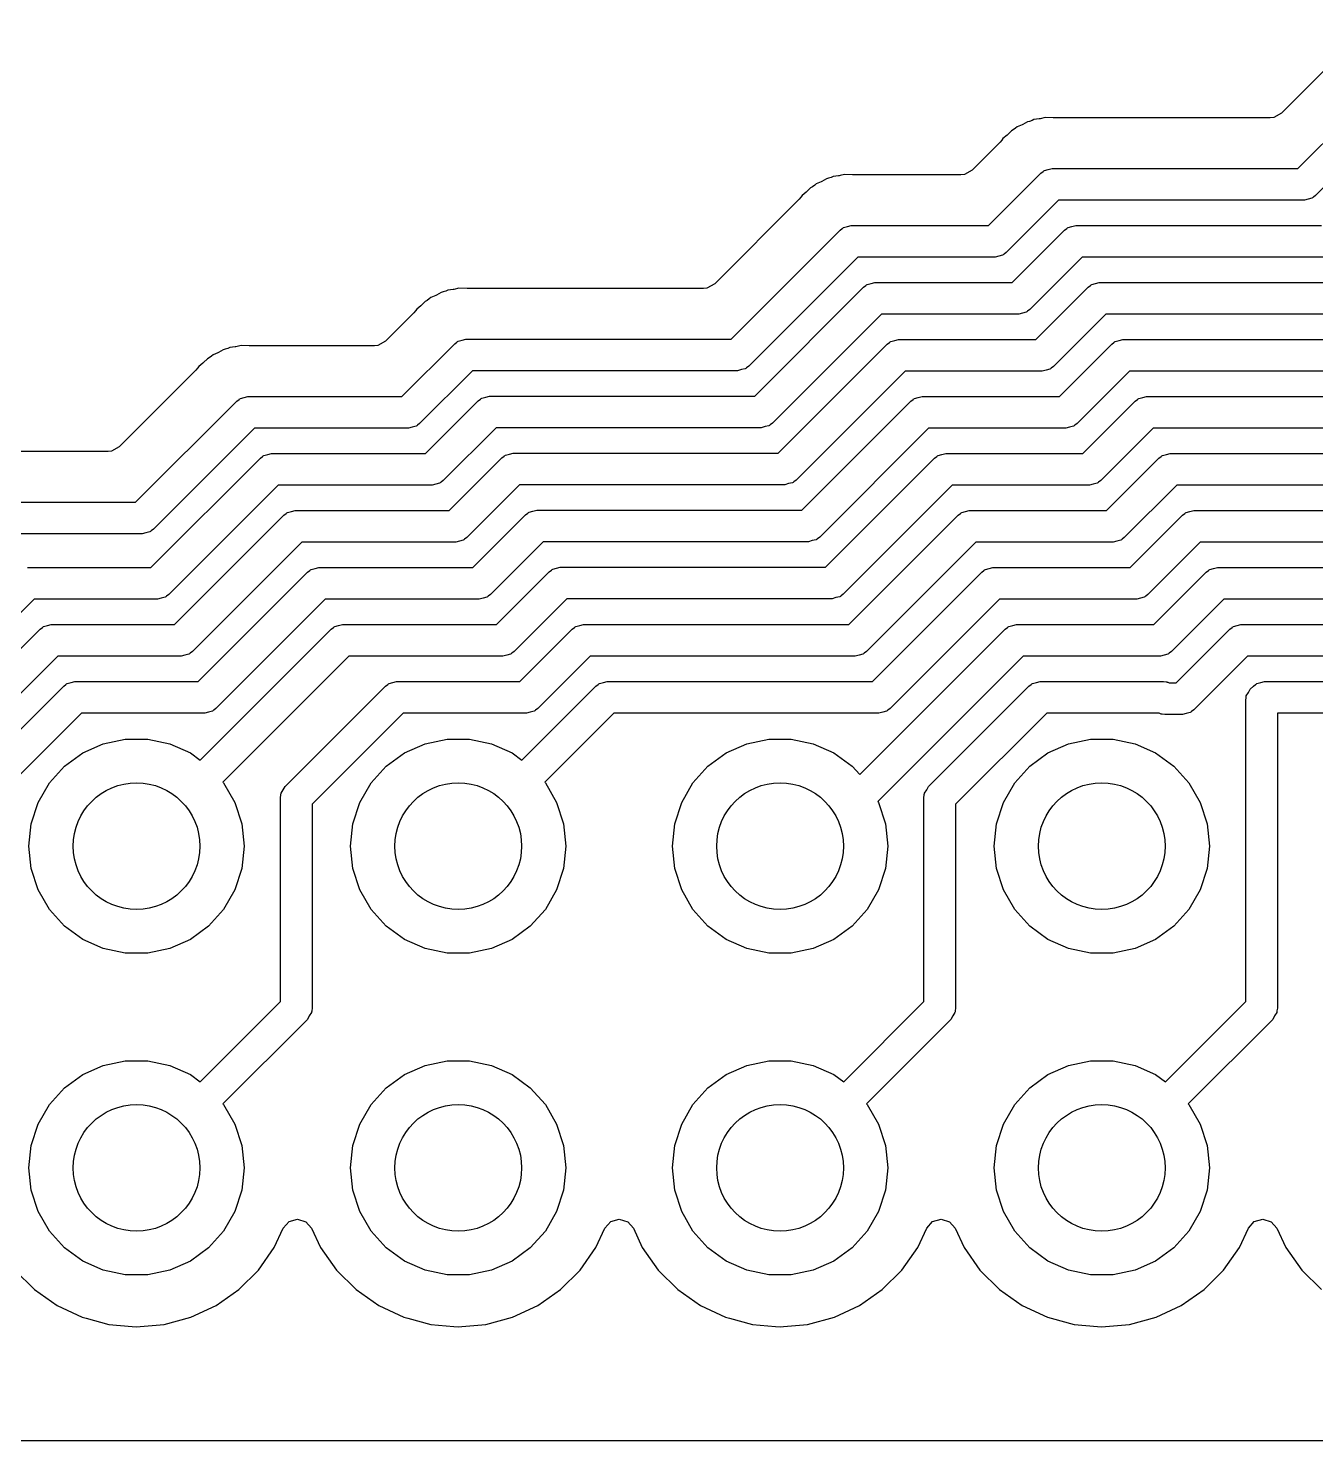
# Model space of a CAD drawing. Extents: x 0.79 to 7.48, y -4.92 to -0.79.
# Drawn here: x 2.2187 to 2.6189, y -4.2706 to -3.8316 of the extents above; entities that cross this region are included whole.
import ezdxf

# ---------------------------------------------------------------- set-up
doc = ezdxf.new("R2010")
doc.units = 0
doc.header["$MEASUREMENT"] = 0
doc.layers.add('BLACK', color=7, linetype='CONTINUOUS')

msp = doc.modelspace()

# ---------------------------------------------------------------- linework, layer by layer
at = {"layer": 'BLACK', "linetype": 'CONTINUOUS'}
for p, q in [((2.63459, -3.8316), (2.60819, -3.858)), ((2.61329, -3.8752), (2.64729, -3.84121)), ((2.6528, -3.84961), (2.61881, -3.8836)), ((2.60819, -3.858), (2.60578, -3.85932)), ((2.52429, -3.86348), (2.52312, -3.86465)), ((2.52486, -3.86316), (2.52429, -3.86348)), ((2.52429, -3.86348), (2.52429, -3.86348)), ((2.52555, -3.86269), (2.52486, -3.86316)), ((2.52606, -3.86227), (2.52555, -3.86269)), ((2.52758, -3.86161), (2.52606, -3.86227)), ((2.52606, -3.86227), (2.52606, -3.86227)), ((2.5278, -3.8615), (2.52758, -3.86161)), ((2.52925, -3.86069), (2.5278, -3.8615)), ((2.52988, -3.86054), (2.52925, -3.86069)), ((2.52925, -3.86069), (2.52925, -3.86069)), ((2.53067, -3.86027), (2.52988, -3.86054)), ((2.53127, -3.86001), (2.53067, -3.86027)), ((2.53292, -3.85978), (2.53127, -3.86001)), ((2.53316, -3.85974), (2.53292, -3.85978)), ((2.53477, -3.85934), (2.53316, -3.85974)), ((2.53726, -3.85943), (2.53477, -3.85934)), ((2.53477, -3.85934), (2.53477, -3.85934)), ((2.53477, -3.85934), (2.53477, -3.85934)), ((2.60474, -3.85943), (2.53726, -3.85943)), ((2.60578, -3.85932), (2.60474, -3.85943)), ((2.52073, -3.86704), (2.51205, -3.87572)), ((2.52127, -3.8664), (2.52073, -3.86704)), ((2.52164, -3.86586), (2.52127, -3.8664)), ((2.52293, -3.86482), (2.52164, -3.86586)), ((2.52312, -3.86465), (2.52293, -3.86482)), ((2.51205, -3.87572), (2.50964, -3.87703)), ((2.51715, -3.89291), (2.53343, -3.87664)), ((2.53343, -3.87664), (2.53413, -3.87611)), ((2.53413, -3.87611), (2.53425, -3.87598)), ((2.53425, -3.87598), (2.53435, -3.87595)), ((2.53435, -3.87595), (2.53455, -3.8758)), ((2.53455, -3.8758), (2.53574, -3.87554)), ((2.53574, -3.87554), (2.53691, -3.8752)), ((2.53691, -3.8752), (2.61329, -3.8752)), ((2.46187, -3.88119), (2.4607, -3.88237)), ((2.46245, -3.88087), (2.46187, -3.88119)), ((2.46313, -3.88041), (2.46245, -3.88087)), ((2.46364, -3.87999), (2.46313, -3.88041)), ((2.46516, -3.87933), (2.46364, -3.87999)), ((2.46539, -3.87922), (2.46516, -3.87933)), ((2.46683, -3.87841), (2.46539, -3.87922)), ((2.46747, -3.87825), (2.46683, -3.87841)), ((2.46683, -3.87841), (2.46683, -3.87841)), ((2.46826, -3.87799), (2.46747, -3.87825)), ((2.46886, -3.87773), (2.46826, -3.87799)), ((2.4705, -3.8775), (2.46886, -3.87773)), ((2.47075, -3.87745), (2.4705, -3.8775)), ((2.47104, -3.87738), (2.47075, -3.87745)), ((2.47236, -3.87706), (2.47104, -3.87738)), ((2.47485, -3.87715), (2.47236, -3.87706)), ((2.47236, -3.87706), (2.47236, -3.87706)), ((2.47236, -3.87706), (2.47236, -3.87706)), ((2.5086, -3.87715), (2.47485, -3.87715)), ((2.50964, -3.87703), (2.5086, -3.87715)), ((2.45832, -3.88475), (2.43205, -3.91102)), ((2.45885, -3.88412), (2.45832, -3.88475)), ((2.45923, -3.88358), (2.45885, -3.88412)), ((2.46052, -3.88253), (2.45923, -3.88358)), ((2.45923, -3.88358), (2.45923, -3.88358)), ((2.4607, -3.88237), (2.46052, -3.88253)), ((2.53895, -3.88504), (2.52267, -3.90131)), ((2.61533, -3.88504), (2.53895, -3.88504)), ((2.6165, -3.8847), (2.61533, -3.88504)), ((2.61769, -3.88444), (2.6165, -3.8847)), ((2.61789, -3.88429), (2.61769, -3.88444)), ((2.61799, -3.88426), (2.61789, -3.88429)), ((2.61811, -3.88412), (2.61799, -3.88426)), ((2.61881, -3.8836), (2.61811, -3.88412)), ((2.43715, -3.92822), (2.47101, -3.89435)), ((2.47101, -3.89435), (2.47172, -3.89383)), ((2.47172, -3.89383), (2.47183, -3.89369)), ((2.47183, -3.89369), (2.47194, -3.89366)), ((2.47194, -3.89366), (2.47213, -3.89352)), ((2.47213, -3.89352), (2.47333, -3.89326)), ((2.47333, -3.89326), (2.47449, -3.89291)), ((2.47449, -3.89291), (2.51715, -3.89291)), ((2.52449, -3.91063), (2.54077, -3.89435)), ((2.54077, -3.89435), (2.54147, -3.89383)), ((2.54147, -3.89383), (2.54158, -3.89369)), ((2.54158, -3.89369), (2.54169, -3.89366)), ((2.54169, -3.89366), (2.54189, -3.89352)), ((2.54189, -3.89352), (2.54308, -3.89326)), ((2.54308, -3.89326), (2.54425, -3.89291)), ((2.54425, -3.89291), (2.62063, -3.89291)), ((2.47653, -3.90276), (2.44267, -3.93662)), ((2.51919, -3.90276), (2.47653, -3.90276)), ((2.52036, -3.90241), (2.51919, -3.90276)), ((2.52155, -3.90215), (2.52036, -3.90241)), ((2.52175, -3.902), (2.52155, -3.90215)), ((2.52185, -3.90197), (2.52175, -3.902)), ((2.52197, -3.90184), (2.52185, -3.90197)), ((2.52267, -3.90131), (2.52197, -3.90184)), ((2.54628, -3.90276), (2.53001, -3.91903)), ((2.62267, -3.90276), (2.54628, -3.90276)), ((2.43205, -3.91102), (2.42963, -3.91234)), ((2.47835, -3.91207), (2.47906, -3.91154)), ((2.47906, -3.91154), (2.47917, -3.91141)), ((2.47917, -3.91141), (2.47927, -3.91138)), ((2.47927, -3.91138), (2.47947, -3.91123)), ((2.47947, -3.91123), (2.48066, -3.91097)), ((2.48066, -3.91097), (2.48183, -3.91063)), ((2.48183, -3.91063), (2.52449, -3.91063)), ((2.5481, -3.91207), (2.54881, -3.91154)), ((2.54881, -3.91154), (2.54892, -3.91141)), ((2.54892, -3.91141), (2.54903, -3.91138)), ((2.54903, -3.91138), (2.54923, -3.91123)), ((2.54923, -3.91123), (2.55042, -3.91097)), ((2.55042, -3.91097), (2.55158, -3.91063)), ((2.55158, -3.91063), (2.62797, -3.91063)), ((2.34267, -3.91618), (2.3421, -3.9165)), ((2.34336, -3.91571), (2.34267, -3.91618)), ((2.34387, -3.9153), (2.34336, -3.91571)), ((2.34539, -3.91464), (2.34387, -3.9153)), ((2.34387, -3.9153), (2.34387, -3.9153)), ((2.34561, -3.91453), (2.34539, -3.91464)), ((2.34706, -3.91371), (2.34561, -3.91453)), ((2.34769, -3.91356), (2.34706, -3.91371)), ((2.34706, -3.91371), (2.34706, -3.91371)), ((2.34848, -3.91329), (2.34769, -3.91356)), ((2.34908, -3.91303), (2.34848, -3.91329)), ((2.35073, -3.91281), (2.34908, -3.91303)), ((2.35097, -3.91276), (2.35073, -3.91281)), ((2.35258, -3.91237), (2.35097, -3.91276)), ((2.35507, -3.91245), (2.35258, -3.91237)), ((2.35258, -3.91237), (2.35258, -3.91237)), ((2.35258, -3.91237), (2.35258, -3.91237)), ((2.42859, -3.91245), (2.35507, -3.91245)), ((2.42963, -3.91234), (2.42859, -3.91245)), ((2.44449, -3.94594), (2.47835, -3.91207)), ((2.53183, -3.92835), (2.5481, -3.91207)), ((2.33854, -3.92006), (2.32974, -3.92887)), ((2.33908, -3.91942), (2.33854, -3.92006)), ((2.33945, -3.91889), (2.33908, -3.91942)), ((2.34074, -3.91784), (2.33945, -3.91889)), ((2.34093, -3.91767), (2.34074, -3.91784)), ((2.3421, -3.9165), (2.34093, -3.91767)), ((2.48387, -3.92047), (2.45, -3.95434)), ((2.52653, -3.92047), (2.48387, -3.92047)), ((2.5277, -3.92013), (2.52653, -3.92047)), ((2.52889, -3.91987), (2.5277, -3.92013)), ((2.52909, -3.91972), (2.52889, -3.91987)), ((2.52919, -3.91969), (2.52909, -3.91972)), ((2.52931, -3.91956), (2.52919, -3.91969)), ((2.53001, -3.91903), (2.52931, -3.91956)), ((2.55362, -3.92047), (2.53735, -3.93675)), ((2.63001, -3.92047), (2.55362, -3.92047)), ((2.32974, -3.92887), (2.32732, -3.93018)), ((2.35124, -3.92966), (2.35194, -3.92914)), ((2.35194, -3.92914), (2.35206, -3.929)), ((2.35206, -3.929), (2.35216, -3.92897)), ((2.35216, -3.92897), (2.35236, -3.92882)), ((2.35236, -3.92882), (2.35355, -3.92856)), ((2.35355, -3.92856), (2.35472, -3.92822)), ((2.35472, -3.92822), (2.43715, -3.92822)), ((2.48569, -3.92979), (2.48639, -3.92926)), ((2.48639, -3.92926), (2.48651, -3.92913)), ((2.48651, -3.92913), (2.48661, -3.9291)), ((2.48661, -3.9291), (2.48681, -3.92895)), ((2.48681, -3.92895), (2.488, -3.92869)), ((2.488, -3.92869), (2.48917, -3.92835)), ((2.48917, -3.92835), (2.53183, -3.92835)), ((2.55544, -3.92979), (2.55615, -3.92926)), ((2.55615, -3.92926), (2.55626, -3.92913)), ((2.55626, -3.92913), (2.55636, -3.9291)), ((2.55636, -3.9291), (2.55656, -3.92895)), ((2.55656, -3.92895), (2.55775, -3.92869)), ((2.55775, -3.92869), (2.55892, -3.92835)), ((2.55892, -3.92835), (2.63531, -3.92835)), ((2.27563, -3.93355), (2.27494, -3.93402)), ((2.27613, -3.93314), (2.27563, -3.93355)), ((2.27765, -3.93248), (2.27613, -3.93314)), ((2.27613, -3.93314), (2.27613, -3.93314)), ((2.27788, -3.93237), (2.27765, -3.93248)), ((2.27932, -3.93156), (2.27788, -3.93237)), ((2.27996, -3.9314), (2.27932, -3.93156)), ((2.28075, -3.93114), (2.27996, -3.9314)), ((2.28135, -3.93088), (2.28075, -3.93114)), ((2.28299, -3.93065), (2.28135, -3.93088)), ((2.28324, -3.9306), (2.28299, -3.93065)), ((2.28485, -3.93021), (2.28324, -3.9306)), ((2.28734, -3.9303), (2.28485, -3.93021)), ((2.28485, -3.93021), (2.28485, -3.93021)), ((2.28485, -3.93021), (2.28485, -3.93021)), ((2.32628, -3.9303), (2.28734, -3.9303)), ((2.32732, -3.93018), (2.32628, -3.9303)), ((2.33484, -3.94606), (2.35124, -3.92966)), ((2.45182, -3.96365), (2.48569, -3.92979)), ((2.53917, -3.94606), (2.55544, -3.92979)), ((2.27081, -3.9379), (2.24697, -3.96174)), ((2.27134, -3.93727), (2.27081, -3.9379)), ((2.27172, -3.93673), (2.27134, -3.93727)), ((2.27301, -3.93568), (2.27172, -3.93673)), ((2.27172, -3.93673), (2.27172, -3.93673)), ((2.27319, -3.93552), (2.27301, -3.93568)), ((2.27437, -3.93434), (2.27319, -3.93552)), ((2.27494, -3.93402), (2.27437, -3.93434)), ((2.35676, -3.93806), (2.34035, -3.95446)), ((2.43919, -3.93806), (2.35676, -3.93806)), ((2.44035, -3.93772), (2.43919, -3.93806)), ((2.44154, -3.93746), (2.44035, -3.93772)), ((2.44174, -3.93731), (2.44154, -3.93746)), ((2.44185, -3.93728), (2.44174, -3.93731)), ((2.44196, -3.93715), (2.44185, -3.93728)), ((2.44267, -3.93662), (2.44196, -3.93715)), ((2.49121, -3.93819), (2.45734, -3.97205)), ((2.53387, -3.93819), (2.49121, -3.93819)), ((2.53504, -3.93785), (2.53387, -3.93819)), ((2.53623, -3.93759), (2.53504, -3.93785)), ((2.53642, -3.93744), (2.53623, -3.93759)), ((2.53653, -3.93741), (2.53642, -3.93744)), ((2.53664, -3.93727), (2.53653, -3.93741)), ((2.53735, -3.93675), (2.53664, -3.93727)), ((2.56096, -3.93819), (2.54469, -3.95446)), ((2.63735, -3.93819), (2.56096, -3.93819)), ((2.2835, -3.9475), (2.28421, -3.94698)), ((2.28421, -3.94698), (2.28432, -3.94684)), ((2.28432, -3.94684), (2.28443, -3.94681)), ((2.28443, -3.94681), (2.28463, -3.94666)), ((2.28463, -3.94666), (2.28582, -3.94641)), ((2.28582, -3.94641), (2.28698, -3.94606)), ((2.28698, -3.94606), (2.33484, -3.94606)), ((2.35858, -3.94738), (2.35928, -3.94685)), ((2.35928, -3.94685), (2.3594, -3.94672)), ((2.3594, -3.94672), (2.3595, -3.94669)), ((2.3595, -3.94669), (2.3597, -3.94654)), ((2.3597, -3.94654), (2.36089, -3.94628)), ((2.36089, -3.94628), (2.36206, -3.94594)), ((2.36206, -3.94594), (2.44449, -3.94594)), ((2.49303, -3.9475), (2.49373, -3.94698)), ((2.49373, -3.94698), (2.49385, -3.94684)), ((2.49385, -3.94684), (2.49395, -3.94681)), ((2.49395, -3.94681), (2.49415, -3.94666)), ((2.49415, -3.94666), (2.49534, -3.94641)), ((2.49534, -3.94641), (2.49651, -3.94606)), ((2.49651, -3.94606), (2.53917, -3.94606)), ((2.56278, -3.9475), (2.56348, -3.94698)), ((2.56348, -3.94698), (2.5636, -3.94684)), ((2.5636, -3.94684), (2.5637, -3.94681)), ((2.5637, -3.94681), (2.5639, -3.94666)), ((2.5639, -3.94666), (2.56509, -3.94641)), ((2.56509, -3.94641), (2.56626, -3.94606)), ((2.56626, -3.94606), (2.64265, -3.94606)), ((2.25207, -3.97894), (2.2835, -3.9475)), ((2.34217, -3.96378), (2.35858, -3.94738)), ((2.45916, -3.98137), (2.49303, -3.9475)), ((2.54651, -3.96378), (2.56278, -3.9475)), ((2.33804, -3.95556), (2.33687, -3.95591)), ((2.33923, -3.9553), (2.33804, -3.95556)), ((2.33943, -3.95515), (2.33923, -3.9553)), ((2.33954, -3.95512), (2.33943, -3.95515)), ((2.33965, -3.95499), (2.33954, -3.95512)), ((2.34035, -3.95446), (2.33965, -3.95499)), ((2.36409, -3.95578), (2.34769, -3.97218)), ((2.44652, -3.95578), (2.36409, -3.95578)), ((2.44769, -3.95544), (2.44652, -3.95578)), ((2.44888, -3.95518), (2.44769, -3.95544)), ((2.44908, -3.95503), (2.44888, -3.95518)), ((2.44919, -3.955), (2.44908, -3.95503)), ((2.4493, -3.95486), (2.44919, -3.955)), ((2.45, -3.95434), (2.4493, -3.95486)), ((2.54237, -3.95556), (2.54121, -3.95591)), ((2.54356, -3.9553), (2.54237, -3.95556)), ((2.54376, -3.95515), (2.54356, -3.9553)), ((2.54387, -3.95512), (2.54376, -3.95515)), ((2.54398, -3.95499), (2.54387, -3.95512)), ((2.54469, -3.95446), (2.54398, -3.95499)), ((2.28902, -3.95591), (2.25759, -3.98734)), ((2.33687, -3.95591), (2.28902, -3.95591)), ((2.49855, -3.95591), (2.46468, -3.98977)), ((2.54121, -3.95591), (2.49855, -3.95591)), ((2.5683, -3.95591), (2.55202, -3.97218)), ((2.64469, -3.95591), (2.5683, -3.95591)), ((2.24352, -3.96317), (2.2141, -3.96317)), ((2.24456, -3.96306), (2.24352, -3.96317)), ((2.24697, -3.96174), (2.24456, -3.96306)), ((2.29155, -3.96469), (2.29166, -3.96456)), ((2.29166, -3.96456), (2.29177, -3.96453)), ((2.29177, -3.96453), (2.29196, -3.96438)), ((2.29196, -3.96438), (2.29315, -3.96412)), ((2.29315, -3.96412), (2.29432, -3.96378)), ((2.29432, -3.96378), (2.34217, -3.96378)), ((2.36591, -3.96509), (2.36662, -3.96457)), ((2.36662, -3.96457), (2.36673, -3.96443)), ((2.36673, -3.96443), (2.36684, -3.9644)), ((2.36684, -3.9644), (2.36704, -3.96426)), ((2.36704, -3.96426), (2.36823, -3.964)), ((2.36823, -3.964), (2.36939, -3.96365)), ((2.36939, -3.96365), (2.45182, -3.96365)), ((2.50107, -3.96469), (2.50119, -3.96456)), ((2.50119, -3.96456), (2.50129, -3.96453)), ((2.50129, -3.96453), (2.50149, -3.96438)), ((2.50149, -3.96438), (2.50268, -3.96412)), ((2.50268, -3.96412), (2.50385, -3.96378)), ((2.50385, -3.96378), (2.54651, -3.96378)), ((2.57082, -3.96469), (2.57094, -3.96456)), ((2.57094, -3.96456), (2.57104, -3.96453)), ((2.57104, -3.96453), (2.57124, -3.96438)), ((2.57124, -3.96438), (2.57243, -3.96412)), ((2.57243, -3.96412), (2.5736, -3.96378)), ((2.5736, -3.96378), (2.64999, -3.96378)), ((2.25685, -3.99921), (2.29084, -3.96522)), ((2.29084, -3.96522), (2.29155, -3.96469)), ((2.34951, -3.9815), (2.36591, -3.96509)), ((2.4665, -3.99909), (2.50037, -3.96522)), ((2.50037, -3.96522), (2.50107, -3.96469)), ((2.55384, -3.9815), (2.57012, -3.96522)), ((2.57012, -3.96522), (2.57082, -3.96469)), ((2.34538, -3.97328), (2.34421, -3.97362)), ((2.34657, -3.97302), (2.34538, -3.97328)), ((2.34677, -3.97287), (2.34657, -3.97302)), ((2.34687, -3.97284), (2.34677, -3.97287)), ((2.34699, -3.97271), (2.34687, -3.97284)), ((2.34769, -3.97218), (2.34699, -3.97271)), ((2.45503, -3.97315), (2.45386, -3.9735)), ((2.45622, -3.97289), (2.45503, -3.97315)), ((2.45642, -3.97275), (2.45622, -3.97289)), ((2.45652, -3.97271), (2.45642, -3.97275)), ((2.45664, -3.97258), (2.45652, -3.97271)), ((2.45734, -3.97205), (2.45664, -3.97258)), ((2.54971, -3.97328), (2.54854, -3.97362)), ((2.5509, -3.97302), (2.54971, -3.97328)), ((2.5511, -3.97287), (2.5509, -3.97302)), ((2.5512, -3.97284), (2.5511, -3.97287)), ((2.55132, -3.97271), (2.5512, -3.97284)), ((2.55202, -3.97218), (2.55132, -3.97271)), ((2.29636, -3.97362), (2.26237, -4.00761)), ((2.34421, -3.97362), (2.29636, -3.97362)), ((2.37143, -3.9735), (2.35503, -3.9899)), ((2.45386, -3.9735), (2.37143, -3.9735)), ((2.50589, -3.97362), (2.47202, -4.00749)), ((2.54854, -3.97362), (2.50589, -3.97362)), ((2.57564, -3.97362), (2.55936, -3.9899)), ((2.65202, -3.97362), (2.57564, -3.97362)), ((2.21374, -3.97894), (2.25207, -3.97894)), ((2.2991, -3.98225), (2.2993, -3.9821)), ((2.2993, -3.9821), (2.30049, -3.98184)), ((2.30049, -3.98184), (2.30166, -3.9815)), ((2.30166, -3.9815), (2.34951, -3.9815)), ((2.37396, -3.98228), (2.37407, -3.98215)), ((2.37407, -3.98215), (2.37418, -3.98212)), ((2.37418, -3.98212), (2.37437, -3.98197)), ((2.37437, -3.98197), (2.37556, -3.98171)), ((2.37556, -3.98171), (2.37673, -3.98137)), ((2.37673, -3.98137), (2.45916, -3.98137)), ((2.50863, -3.98225), (2.50883, -3.9821)), ((2.50883, -3.9821), (2.51002, -3.98184)), ((2.51002, -3.98184), (2.51119, -3.9815)), ((2.51119, -3.9815), (2.55384, -3.9815)), ((2.57838, -3.98225), (2.57858, -3.9821)), ((2.57858, -3.9821), (2.57977, -3.98184)), ((2.57977, -3.98184), (2.58094, -3.9815)), ((2.58094, -3.9815), (2.65732, -3.9815)), ((2.26419, -4.01693), (2.29818, -3.98294)), ((2.29818, -3.98294), (2.29889, -3.98241)), ((2.29889, -3.98241), (2.299, -3.98228)), ((2.299, -3.98228), (2.2991, -3.98225)), ((2.35685, -3.99921), (2.37325, -3.98281)), ((2.37325, -3.98281), (2.37396, -3.98228)), ((2.47371, -4.01693), (2.50771, -3.98294)), ((2.50771, -3.98294), (2.50841, -3.98241)), ((2.50841, -3.98241), (2.50852, -3.98228)), ((2.50852, -3.98228), (2.50863, -3.98225)), ((2.56118, -3.99921), (2.57746, -3.98294)), ((2.57746, -3.98294), (2.57816, -3.98241)), ((2.57816, -3.98241), (2.57828, -3.98228)), ((2.57828, -3.98228), (2.57838, -3.98225)), ((2.25411, -3.98878), (2.21578, -3.98878)), ((2.25528, -3.98844), (2.25411, -3.98878)), ((2.25647, -3.98818), (2.25528, -3.98844)), ((2.25667, -3.98803), (2.25647, -3.98818)), ((2.25677, -3.988), (2.25667, -3.98803)), ((2.25689, -3.98786), (2.25677, -3.988)), ((2.25759, -3.98734), (2.25689, -3.98786)), ((2.35391, -3.99074), (2.35272, -3.991)), ((2.35411, -3.99059), (2.35391, -3.99074)), ((2.35421, -3.99056), (2.35411, -3.99059)), ((2.35433, -3.99042), (2.35421, -3.99056)), ((2.35503, -3.9899), (2.35433, -3.99042)), ((2.46237, -3.99087), (2.4612, -3.99121)), ((2.46356, -3.99061), (2.46237, -3.99087)), ((2.46376, -3.99046), (2.46356, -3.99061)), ((2.46386, -3.99043), (2.46376, -3.99046)), ((2.46398, -3.9903), (2.46386, -3.99043)), ((2.46468, -3.98977), (2.46398, -3.9903)), ((2.55824, -3.99074), (2.55705, -3.991)), ((2.55844, -3.99059), (2.55824, -3.99074)), ((2.55854, -3.99056), (2.55844, -3.99059)), ((2.55866, -3.99042), (2.55854, -3.99056)), ((2.55936, -3.9899), (2.55866, -3.99042)), ((2.3037, -3.99134), (2.26971, -4.02533)), ((2.35155, -3.99134), (2.3037, -3.99134)), ((2.35272, -3.991), (2.35155, -3.99134)), ((2.37877, -3.99121), (2.36237, -4.00761)), ((2.4612, -3.99121), (2.37877, -3.99121)), ((2.51322, -3.99134), (2.47923, -4.02533)), ((2.55588, -3.99134), (2.51322, -3.99134)), ((2.55705, -3.991), (2.55588, -3.99134)), ((2.58298, -3.99134), (2.5667, -4.00761)), ((2.65936, -3.99134), (2.58298, -3.99134)), ((2.21852, -3.99921), (2.25685, -3.99921)), ((2.30664, -3.99981), (2.30783, -3.99956)), ((2.30783, -3.99956), (2.309, -3.99921)), ((2.309, -3.99921), (2.35685, -3.99921)), ((2.38151, -3.99984), (2.38171, -3.99969)), ((2.38171, -3.99969), (2.3829, -3.99943)), ((2.3829, -3.99943), (2.38407, -3.99909)), ((2.38407, -3.99909), (2.4665, -3.99909)), ((2.51617, -3.99981), (2.51736, -3.99956)), ((2.51736, -3.99956), (2.51852, -3.99921)), ((2.51852, -3.99921), (2.56118, -3.99921)), ((2.58592, -3.99981), (2.58711, -3.99956)), ((2.58711, -3.99956), (2.58828, -3.99921)), ((2.58828, -3.99921), (2.66466, -3.99921)), ((2.27153, -4.03465), (2.30552, -4.00065)), ((2.30552, -4.00065), (2.30622, -4.00013)), ((2.30622, -4.00013), (2.30634, -3.99999)), ((2.30634, -3.99999), (2.30644, -3.99996)), ((2.30644, -3.99996), (2.30664, -3.99981)), ((2.36419, -4.01693), (2.38059, -4.00053)), ((2.38059, -4.00053), (2.38129, -4)), ((2.38129, -4), (2.38141, -3.99987)), ((2.38141, -3.99987), (2.38151, -3.99984)), ((2.48105, -4.03465), (2.51504, -4.00065)), ((2.51504, -4.00065), (2.51575, -4.00013)), ((2.51575, -4.00013), (2.51586, -3.99999)), ((2.51586, -3.99999), (2.51597, -3.99996)), ((2.51597, -3.99996), (2.51617, -3.99981)), ((2.56852, -4.01693), (2.5848, -4.00065)), ((2.5848, -4.00065), (2.5855, -4.00013)), ((2.5855, -4.00013), (2.58562, -3.99999)), ((2.58562, -3.99999), (2.58572, -3.99996)), ((2.58572, -3.99996), (2.58592, -3.99981)), ((2.26125, -4.00845), (2.26006, -4.00871)), ((2.26145, -4.0083), (2.26125, -4.00845)), ((2.26155, -4.00827), (2.26145, -4.0083)), ((2.26167, -4.00814), (2.26155, -4.00827)), ((2.26237, -4.00761), (2.26167, -4.00814)), ((2.36125, -4.00845), (2.36006, -4.00871)), ((2.36145, -4.0083), (2.36125, -4.00845)), ((2.36155, -4.00827), (2.36145, -4.0083)), ((2.36167, -4.00814), (2.36155, -4.00827)), ((2.36237, -4.00761), (2.36167, -4.00814)), ((2.4709, -4.00833), (2.46971, -4.00859)), ((2.4711, -4.00818), (2.4709, -4.00833)), ((2.4712, -4.00815), (2.4711, -4.00818)), ((2.47132, -4.00801), (2.4712, -4.00815)), ((2.47202, -4.00749), (2.47132, -4.00801)), ((2.56558, -4.00845), (2.56439, -4.00871)), ((2.56578, -4.0083), (2.56558, -4.00845)), ((2.56588, -4.00827), (2.56578, -4.0083)), ((2.566, -4.00814), (2.56588, -4.00827)), ((2.5667, -4.00761), (2.566, -4.00814)), ((2.22056, -4.00906), (2.20645, -4.02316)), ((2.25889, -4.00906), (2.22056, -4.00906)), ((2.26006, -4.00871), (2.25889, -4.00906)), ((2.31104, -4.00906), (2.27705, -4.04305)), ((2.35889, -4.00906), (2.31104, -4.00906)), ((2.36006, -4.00871), (2.35889, -4.00906)), ((2.38611, -4.00893), (2.36971, -4.02533)), ((2.46854, -4.00893), (2.38611, -4.00893)), ((2.46971, -4.00859), (2.46854, -4.00893)), ((2.52056, -4.00906), (2.48657, -4.04305)), ((2.56322, -4.00906), (2.52056, -4.00906)), ((2.56439, -4.00871), (2.56322, -4.00906)), ((2.59031, -4.00906), (2.57404, -4.02533)), ((2.6667, -4.00906), (2.59031, -4.00906)), ((2.2235, -4.01753), (2.22469, -4.01727)), ((2.22469, -4.01727), (2.22586, -4.01693)), ((2.22586, -4.01693), (2.26419, -4.01693)), ((2.31398, -4.01753), (2.31517, -4.01727)), ((2.31517, -4.01727), (2.31634, -4.01693)), ((2.31634, -4.01693), (2.36419, -4.01693)), ((2.38893, -4.01753), (2.39012, -4.01727)), ((2.39012, -4.01727), (2.39128, -4.01693)), ((2.39128, -4.01693), (2.47371, -4.01693)), ((2.5235, -4.01753), (2.52469, -4.01727)), ((2.52469, -4.01727), (2.52586, -4.01693)), ((2.52586, -4.01693), (2.56852, -4.01693)), ((2.59326, -4.01753), (2.59445, -4.01727)), ((2.59445, -4.01727), (2.59561, -4.01693)), ((2.59561, -4.01693), (2.672, -4.01693)), ((2.20827, -4.03248), (2.22238, -4.01837)), ((2.22238, -4.01837), (2.22309, -4.01784)), ((2.22309, -4.01784), (2.2232, -4.01771)), ((2.2232, -4.01771), (2.2233, -4.01768)), ((2.2233, -4.01768), (2.2235, -4.01753)), ((2.27216, -4.05907), (2.31286, -4.01837)), ((2.31286, -4.01837), (2.31356, -4.01784)), ((2.31356, -4.01784), (2.31368, -4.01771)), ((2.31368, -4.01771), (2.31378, -4.01768)), ((2.31378, -4.01768), (2.31398, -4.01753)), ((2.37153, -4.03465), (2.3878, -4.01837)), ((2.3878, -4.01837), (2.38851, -4.01784)), ((2.38851, -4.01784), (2.38862, -4.01771)), ((2.38862, -4.01771), (2.38873, -4.01768)), ((2.38873, -4.01768), (2.38893, -4.01753)), ((2.47714, -4.06361), (2.52238, -4.01837)), ((2.52238, -4.01837), (2.52309, -4.01784)), ((2.52309, -4.01784), (2.5232, -4.01771)), ((2.5232, -4.01771), (2.5233, -4.01768)), ((2.5233, -4.01768), (2.5235, -4.01753)), ((2.57543, -4.03508), (2.59213, -4.01837)), ((2.59213, -4.01837), (2.59284, -4.01784)), ((2.59284, -4.01784), (2.59295, -4.01771)), ((2.59295, -4.01771), (2.59306, -4.01768)), ((2.59306, -4.01768), (2.59326, -4.01753)), ((2.26879, -4.02602), (2.26859, -4.02617)), ((2.26889, -4.02599), (2.26879, -4.02602)), ((2.269, -4.02586), (2.26889, -4.02599)), ((2.26971, -4.02533), (2.269, -4.02586)), ((2.36879, -4.02602), (2.36859, -4.02617)), ((2.36889, -4.02599), (2.36879, -4.02602)), ((2.36901, -4.02586), (2.36889, -4.02599)), ((2.36971, -4.02533), (2.36901, -4.02586)), ((2.47831, -4.02602), (2.47811, -4.02617)), ((2.47841, -4.02599), (2.47831, -4.02602)), ((2.47853, -4.02586), (2.47841, -4.02599)), ((2.47923, -4.02533), (2.47853, -4.02586)), ((2.57312, -4.02602), (2.57292, -4.02617)), ((2.57322, -4.02599), (2.57312, -4.02602)), ((2.57334, -4.02586), (2.57322, -4.02599)), ((2.57404, -4.02533), (2.57334, -4.02586)), ((2.2279, -4.02677), (2.21379, -4.04088)), ((2.26623, -4.02677), (2.2279, -4.02677)), ((2.2674, -4.02643), (2.26623, -4.02677)), ((2.26859, -4.02617), (2.2674, -4.02643)), ((2.31838, -4.02677), (2.27923, -4.06592)), ((2.36623, -4.02677), (2.31838, -4.02677)), ((2.3674, -4.02643), (2.36623, -4.02677)), ((2.36859, -4.02617), (2.3674, -4.02643)), ((2.39332, -4.02677), (2.37705, -4.04305)), ((2.47575, -4.02677), (2.39332, -4.02677)), ((2.47692, -4.02643), (2.47575, -4.02677)), ((2.47811, -4.02617), (2.47692, -4.02643)), ((2.5279, -4.02677), (2.48276, -4.07191)), ((2.57056, -4.02677), (2.5279, -4.02677)), ((2.57173, -4.02643), (2.57056, -4.02677)), ((2.57292, -4.02617), (2.57173, -4.02643)), ((2.59765, -4.02677), (2.58094, -4.04348)), ((2.67404, -4.02677), (2.59765, -4.02677)), ((2.23203, -4.03499), (2.2332, -4.03465)), ((2.2332, -4.03465), (2.27153, -4.03465)), ((2.33203, -4.03499), (2.3332, -4.03465)), ((2.3332, -4.03465), (2.37153, -4.03465)), ((2.39745, -4.03499), (2.39862, -4.03465)), ((2.39862, -4.03465), (2.48105, -4.03465)), ((2.53203, -4.03499), (2.5332, -4.03465)), ((2.5332, -4.03465), (2.57152, -4.03465)), ((2.57152, -4.03465), (2.57239, -4.03477)), ((2.57239, -4.03477), (2.57257, -4.03476)), ((2.57257, -4.03476), (2.57266, -4.03481)), ((2.57266, -4.03481), (2.57291, -4.03484)), ((2.57291, -4.03484), (2.57327, -4.03508)), ((2.60178, -4.03499), (2.60295, -4.03465)), ((2.60295, -4.03465), (2.67934, -4.03465)), ((2.19852, -4.06729), (2.22972, -4.03609)), ((2.22972, -4.03609), (2.23042, -4.03556)), ((2.23042, -4.03556), (2.23054, -4.03543)), ((2.23054, -4.03543), (2.23064, -4.0354)), ((2.23064, -4.0354), (2.23084, -4.03525)), ((2.23084, -4.03525), (2.23203, -4.03499)), ((2.29852, -4.06729), (2.32972, -4.03609)), ((2.32972, -4.03609), (2.33042, -4.03556)), ((2.33042, -4.03556), (2.33054, -4.03543)), ((2.33054, -4.03543), (2.33064, -4.0354)), ((2.33064, -4.0354), (2.33084, -4.03525)), ((2.33084, -4.03525), (2.33203, -4.03499)), ((2.37216, -4.05907), (2.39514, -4.03609)), ((2.39514, -4.03609), (2.39585, -4.03556)), ((2.39585, -4.03556), (2.39596, -4.03543)), ((2.39596, -4.03543), (2.39606, -4.0354)), ((2.39606, -4.0354), (2.39626, -4.03525)), ((2.39626, -4.03525), (2.39745, -4.03499)), ((2.49852, -4.06729), (2.52972, -4.03609)), ((2.52972, -4.03609), (2.53042, -4.03556)), ((2.53042, -4.03556), (2.53054, -4.03543)), ((2.53054, -4.03543), (2.53064, -4.0354)), ((2.53064, -4.0354), (2.53084, -4.03525)), ((2.53084, -4.03525), (2.53203, -4.03499)), ((2.57327, -4.03508), (2.57543, -4.03508)), ((2.59724, -4.03938), (2.59728, -4.03913)), ((2.59728, -4.03913), (2.59794, -4.03811)), ((2.59794, -4.03811), (2.59852, -4.03704)), ((2.59852, -4.03704), (2.59947, -4.03609)), ((2.59947, -4.03609), (2.60018, -4.03556)), ((2.60018, -4.03556), (2.60029, -4.03543)), ((2.60029, -4.03543), (2.6004, -4.0354)), ((2.6004, -4.0354), (2.60059, -4.03525)), ((2.60059, -4.03525), (2.60178, -4.03499)), ((2.27634, -4.04357), (2.27623, -4.04371)), ((2.27705, -4.04305), (2.27634, -4.04357)), ((2.37634, -4.04357), (2.37623, -4.04371)), ((2.37705, -4.04305), (2.37634, -4.04357)), ((2.48587, -4.04357), (2.48575, -4.04371)), ((2.48657, -4.04305), (2.48587, -4.04357)), ((2.58094, -4.04348), (2.58024, -4.04401)), ((2.59708, -4.04052), (2.5972, -4.03965)), ((2.59708, -4.13415), (2.59708, -4.04052)), ((2.59719, -4.03947), (2.59724, -4.03938)), ((2.5972, -4.03965), (2.59719, -4.03947)), ((2.23524, -4.04449), (2.20692, -4.07281)), ((2.27357, -4.04449), (2.23524, -4.04449)), ((2.27474, -4.04415), (2.27357, -4.04449)), ((2.27593, -4.04389), (2.27474, -4.04415)), ((2.27612, -4.04374), (2.27593, -4.04389)), ((2.27623, -4.04371), (2.27612, -4.04374)), ((2.33524, -4.04449), (2.30692, -4.07281)), ((2.37357, -4.04449), (2.33524, -4.04449)), ((2.37474, -4.04415), (2.37357, -4.04449)), ((2.37593, -4.04389), (2.37474, -4.04415)), ((2.37612, -4.04374), (2.37593, -4.04389)), ((2.37623, -4.04371), (2.37612, -4.04374)), ((2.40066, -4.04449), (2.37923, -4.06592)), ((2.48309, -4.04449), (2.40066, -4.04449)), ((2.48426, -4.04415), (2.48309, -4.04449)), ((2.48545, -4.04389), (2.48426, -4.04415)), ((2.48565, -4.04374), (2.48545, -4.04389)), ((2.48575, -4.04371), (2.48565, -4.04374)), ((2.53524, -4.04449), (2.50692, -4.07281)), ((2.57021, -4.04449), (2.53524, -4.04449)), ((2.57057, -4.04472), (2.57021, -4.04449)), ((2.57082, -4.04476), (2.57057, -4.04472)), ((2.57091, -4.04481), (2.57082, -4.04476)), ((2.57109, -4.0448), (2.57091, -4.04481)), ((2.57196, -4.04492), (2.57109, -4.0448)), ((2.57746, -4.04492), (2.57196, -4.04492)), ((2.57863, -4.04458), (2.57746, -4.04492)), ((2.57982, -4.04432), (2.57863, -4.04458)), ((2.58002, -4.04417), (2.57982, -4.04432)), ((2.58013, -4.04414), (2.58002, -4.04417)), ((2.58024, -4.04401), (2.58013, -4.04414)), ((2.68138, -4.04449), (2.60692, -4.04449)), ((2.60692, -4.04449), (2.60692, -4.13619)), ((2.23563, -4.05685), (2.24202, -4.054)), ((2.24202, -4.054), (2.24886, -4.05255)), ((2.24886, -4.05255), (2.25586, -4.05255)), ((2.25586, -4.05255), (2.2627, -4.054)), ((2.2627, -4.054), (2.26909, -4.05685)), ((2.33563, -4.05685), (2.34202, -4.054)), ((2.34202, -4.054), (2.34886, -4.05255)), ((2.34886, -4.05255), (2.35586, -4.05255)), ((2.35586, -4.05255), (2.3627, -4.054)), ((2.3627, -4.054), (2.36909, -4.05685)), ((2.43563, -4.05685), (2.44202, -4.054)), ((2.44202, -4.054), (2.44886, -4.05255)), ((2.44886, -4.05255), (2.45586, -4.05255)), ((2.45586, -4.05255), (2.4627, -4.054)), ((2.4627, -4.054), (2.46909, -4.05685)), ((2.53563, -4.05685), (2.54202, -4.054)), ((2.54202, -4.054), (2.54886, -4.05255)), ((2.54886, -4.05255), (2.55586, -4.05255)), ((2.55586, -4.05255), (2.5627, -4.054)), ((2.5627, -4.054), (2.56909, -4.05685)), ((2.22529, -4.06616), (2.22997, -4.06096)), ((2.22997, -4.06096), (2.23563, -4.05685)), ((2.26909, -4.05685), (2.27216, -4.05907)), ((2.32529, -4.06616), (2.32997, -4.06096)), ((2.32997, -4.06096), (2.33563, -4.05685)), ((2.36909, -4.05685), (2.37216, -4.05907)), ((2.42529, -4.06616), (2.42997, -4.06096)), ((2.42997, -4.06096), (2.43563, -4.05685)), ((2.46909, -4.05685), (2.47475, -4.06096)), ((2.47475, -4.06096), (2.47714, -4.06361)), ((2.52529, -4.06616), (2.52997, -4.06096)), ((2.52997, -4.06096), (2.53563, -4.05685)), ((2.56909, -4.05685), (2.57475, -4.06096)), ((2.57475, -4.06096), (2.57944, -4.06616)), ((2.22179, -4.07222), (2.22529, -4.06616)), ((2.27923, -4.06592), (2.27944, -4.06616)), ((2.27944, -4.06616), (2.28293, -4.07222)), ((2.29708, -4.07077), (2.2972, -4.0699)), ((2.29719, -4.06972), (2.29724, -4.06963)), ((2.2972, -4.0699), (2.29719, -4.06972)), ((2.29724, -4.06963), (2.29728, -4.06938)), ((2.29728, -4.06938), (2.29794, -4.06836)), ((2.29794, -4.06836), (2.29852, -4.06729)), ((2.32179, -4.07222), (2.32529, -4.06616)), ((2.37923, -4.06592), (2.37944, -4.06616)), ((2.37944, -4.06616), (2.38293, -4.07222)), ((2.42179, -4.07222), (2.42529, -4.06616)), ((2.49708, -4.07077), (2.4972, -4.0699)), ((2.49719, -4.06972), (2.49724, -4.06963)), ((2.4972, -4.0699), (2.49719, -4.06972)), ((2.49724, -4.06963), (2.49728, -4.06938)), ((2.49728, -4.06938), (2.49794, -4.06836)), ((2.49794, -4.06836), (2.49852, -4.06729)), ((2.52179, -4.07222), (2.52529, -4.06616)), ((2.57944, -4.06616), (2.58293, -4.07222)), ((2.21963, -4.07887), (2.22179, -4.07222)), ((2.28293, -4.07222), (2.2851, -4.07887)), ((2.29708, -4.13415), (2.29708, -4.07077)), ((2.30692, -4.07281), (2.30692, -4.13619)), ((2.31963, -4.07887), (2.32179, -4.07222)), ((2.38293, -4.07222), (2.3851, -4.07887)), ((2.41963, -4.07887), (2.42179, -4.07222)), ((2.48276, -4.07191), (2.48293, -4.07222)), ((2.48293, -4.07222), (2.4851, -4.07887)), ((2.49708, -4.13415), (2.49708, -4.07077)), ((2.50692, -4.07281), (2.50692, -4.13619)), ((2.51963, -4.07887), (2.52179, -4.07222)), ((2.58293, -4.07222), (2.5851, -4.07887)), ((2.2189, -4.08583), (2.21963, -4.07887)), ((2.2851, -4.07887), (2.28583, -4.08583)), ((2.3189, -4.08583), (2.31963, -4.07887)), ((2.3851, -4.07887), (2.38583, -4.08583)), ((2.4189, -4.08583), (2.41963, -4.07887)), ((2.4851, -4.07887), (2.48583, -4.08583)), ((2.5189, -4.08583), (2.51963, -4.07887)), ((2.5851, -4.07887), (2.58583, -4.08583)), ((2.21963, -4.09278), (2.2189, -4.08583)), ((2.28583, -4.08583), (2.2851, -4.09278)), ((2.31963, -4.09278), (2.3189, -4.08583)), ((2.38583, -4.08583), (2.3851, -4.09278)), ((2.41963, -4.09278), (2.4189, -4.08583)), ((2.48583, -4.08583), (2.4851, -4.09278)), ((2.51963, -4.09278), (2.5189, -4.08583)), ((2.58583, -4.08583), (2.5851, -4.09278)), ((2.22179, -4.09944), (2.21963, -4.09278)), ((2.2851, -4.09278), (2.28293, -4.09944)), ((2.32179, -4.09944), (2.31963, -4.09278)), ((2.3851, -4.09278), (2.38293, -4.09944)), ((2.42179, -4.09944), (2.41963, -4.09278)), ((2.4851, -4.09278), (2.48293, -4.09944)), ((2.52179, -4.09944), (2.51963, -4.09278)), ((2.5851, -4.09278), (2.58293, -4.09944)), ((2.22529, -4.1055), (2.22179, -4.09944)), ((2.28293, -4.09944), (2.27944, -4.1055)), ((2.32529, -4.1055), (2.32179, -4.09944)), ((2.38293, -4.09944), (2.37944, -4.1055)), ((2.42529, -4.1055), (2.42179, -4.09944)), ((2.48293, -4.09944), (2.47944, -4.1055)), ((2.52529, -4.1055), (2.52179, -4.09944)), ((2.58293, -4.09944), (2.57944, -4.1055)), ((2.22997, -4.1107), (2.22529, -4.1055)), ((2.27944, -4.1055), (2.27475, -4.1107)), ((2.32997, -4.1107), (2.32529, -4.1055)), ((2.37944, -4.1055), (2.37475, -4.1107)), ((2.42997, -4.1107), (2.42529, -4.1055)), ((2.47944, -4.1055), (2.47475, -4.1107)), ((2.52997, -4.1107), (2.52529, -4.1055)), ((2.57944, -4.1055), (2.57475, -4.1107)), ((2.23563, -4.11481), (2.22997, -4.1107)), ((2.27475, -4.1107), (2.26909, -4.11481)), ((2.33563, -4.11481), (2.32997, -4.1107)), ((2.37475, -4.1107), (2.36909, -4.11481)), ((2.43563, -4.11481), (2.42997, -4.1107)), ((2.47475, -4.1107), (2.46909, -4.11481)), ((2.53563, -4.11481), (2.52997, -4.1107)), ((2.57475, -4.1107), (2.56909, -4.11481)), ((2.24202, -4.11765), (2.23563, -4.11481)), ((2.24886, -4.11911), (2.24202, -4.11765)), ((2.2627, -4.11765), (2.25586, -4.11911)), ((2.26909, -4.11481), (2.2627, -4.11765)), ((2.34202, -4.11765), (2.33563, -4.11481)), ((2.34886, -4.11911), (2.34202, -4.11765)), ((2.3627, -4.11765), (2.35586, -4.11911)), ((2.36909, -4.11481), (2.3627, -4.11765)), ((2.44202, -4.11765), (2.43563, -4.11481)), ((2.44886, -4.11911), (2.44202, -4.11765)), ((2.4627, -4.11765), (2.45586, -4.11911)), ((2.46909, -4.11481), (2.4627, -4.11765)), ((2.54202, -4.11765), (2.53563, -4.11481)), ((2.54886, -4.11911), (2.54202, -4.11765)), ((2.5627, -4.11765), (2.55586, -4.11911)), ((2.56909, -4.11481), (2.5627, -4.11765)), ((2.25586, -4.11911), (2.24886, -4.11911)), ((2.35586, -4.11911), (2.34886, -4.11911)), ((2.45586, -4.11911), (2.44886, -4.11911)), ((2.55586, -4.11911), (2.54886, -4.11911)), ((2.27216, -4.15907), (2.29708, -4.13415)), ((2.47216, -4.15907), (2.49708, -4.13415)), ((2.57216, -4.15907), (2.59708, -4.13415)), ((2.30548, -4.13967), (2.27923, -4.16592)), ((2.30606, -4.1386), (2.30548, -4.13967)), ((2.30672, -4.13758), (2.30606, -4.1386)), ((2.30676, -4.13733), (2.30672, -4.13758)), ((2.30681, -4.13724), (2.30676, -4.13733)), ((2.30692, -4.13619), (2.3068, -4.13706)), ((2.3068, -4.13706), (2.30681, -4.13724)), ((2.50548, -4.13967), (2.47923, -4.16592)), ((2.50606, -4.1386), (2.50548, -4.13967)), ((2.50672, -4.13758), (2.50606, -4.1386)), ((2.50676, -4.13733), (2.50672, -4.13758)), ((2.50681, -4.13724), (2.50676, -4.13733)), ((2.50692, -4.13619), (2.5068, -4.13706)), ((2.5068, -4.13706), (2.50681, -4.13724)), ((2.60548, -4.13967), (2.57923, -4.16592)), ((2.60606, -4.1386), (2.60548, -4.13967)), ((2.60672, -4.13758), (2.60606, -4.1386)), ((2.60676, -4.13733), (2.60672, -4.13758)), ((2.60681, -4.13724), (2.60676, -4.13733)), ((2.60692, -4.13619), (2.6068, -4.13706)), ((2.6068, -4.13706), (2.60681, -4.13724)), ((2.24202, -4.154), (2.24886, -4.15255)), ((2.24886, -4.15255), (2.25586, -4.15255)), ((2.25586, -4.15255), (2.2627, -4.154)), ((2.34202, -4.154), (2.34886, -4.15255)), ((2.34886, -4.15255), (2.35586, -4.15255)), ((2.35586, -4.15255), (2.3627, -4.154)), ((2.44202, -4.154), (2.44886, -4.15255)), ((2.44886, -4.15255), (2.45586, -4.15255)), ((2.45586, -4.15255), (2.4627, -4.154)), ((2.54202, -4.154), (2.54886, -4.15255)), ((2.54886, -4.15255), (2.55586, -4.15255)), ((2.55586, -4.15255), (2.5627, -4.154)), ((2.22997, -4.16096), (2.23563, -4.15685)), ((2.23563, -4.15685), (2.24202, -4.154)), ((2.2627, -4.154), (2.26909, -4.15685)), ((2.26909, -4.15685), (2.27216, -4.15907)), ((2.32997, -4.16096), (2.33563, -4.15685)), ((2.33563, -4.15685), (2.34202, -4.154)), ((2.3627, -4.154), (2.36909, -4.15685)), ((2.36909, -4.15685), (2.37475, -4.16096)), ((2.42997, -4.16096), (2.43563, -4.15685)), ((2.43563, -4.15685), (2.44202, -4.154)), ((2.4627, -4.154), (2.46909, -4.15685)), ((2.46909, -4.15685), (2.47216, -4.15907)), ((2.52997, -4.16096), (2.53563, -4.15685)), ((2.53563, -4.15685), (2.54202, -4.154)), ((2.5627, -4.154), (2.56909, -4.15685)), ((2.56909, -4.15685), (2.57216, -4.15907)), ((2.22529, -4.16616), (2.22997, -4.16096)), ((2.32529, -4.16616), (2.32997, -4.16096)), ((2.37475, -4.16096), (2.37944, -4.16616)), ((2.42529, -4.16616), (2.42997, -4.16096)), ((2.52529, -4.16616), (2.52997, -4.16096)), ((2.22179, -4.17222), (2.22529, -4.16616)), ((2.27923, -4.16592), (2.27944, -4.16616)), ((2.27944, -4.16616), (2.28293, -4.17222)), ((2.32179, -4.17222), (2.32529, -4.16616)), ((2.37944, -4.16616), (2.38293, -4.17222)), ((2.42179, -4.17222), (2.42529, -4.16616)), ((2.47923, -4.16592), (2.47944, -4.16616)), ((2.47944, -4.16616), (2.48293, -4.17222)), ((2.52179, -4.17222), (2.52529, -4.16616)), ((2.57923, -4.16592), (2.57944, -4.16616)), ((2.57944, -4.16616), (2.58293, -4.17222)), ((2.21963, -4.17887), (2.22179, -4.17222)), ((2.28293, -4.17222), (2.2851, -4.17887)), ((2.31963, -4.17887), (2.32179, -4.17222)), ((2.38293, -4.17222), (2.3851, -4.17887)), ((2.41963, -4.17887), (2.42179, -4.17222)), ((2.48293, -4.17222), (2.4851, -4.17887)), ((2.51963, -4.17887), (2.52179, -4.17222)), ((2.58293, -4.17222), (2.5851, -4.17887)), ((2.2189, -4.18583), (2.21963, -4.17887)), ((2.2851, -4.17887), (2.28583, -4.18583)), ((2.3189, -4.18583), (2.31963, -4.17887)), ((2.3851, -4.17887), (2.38583, -4.18583)), ((2.4189, -4.18583), (2.41963, -4.17887)), ((2.4851, -4.17887), (2.48583, -4.18583)), ((2.5189, -4.18583), (2.51963, -4.17887)), ((2.5851, -4.17887), (2.58583, -4.18583)), ((2.21963, -4.19278), (2.2189, -4.18583)), ((2.28583, -4.18583), (2.2851, -4.19278)), ((2.31963, -4.19278), (2.3189, -4.18583)), ((2.38583, -4.18583), (2.3851, -4.19278)), ((2.41963, -4.19278), (2.4189, -4.18583)), ((2.48583, -4.18583), (2.4851, -4.19278)), ((2.51963, -4.19278), (2.5189, -4.18583)), ((2.58583, -4.18583), (2.5851, -4.19278)), ((2.22179, -4.19944), (2.21963, -4.19278)), ((2.2851, -4.19278), (2.28293, -4.19944)), ((2.32179, -4.19944), (2.31963, -4.19278)), ((2.3851, -4.19278), (2.38293, -4.19944)), ((2.42179, -4.19944), (2.41963, -4.19278)), ((2.4851, -4.19278), (2.48293, -4.19944)), ((2.52179, -4.19944), (2.51963, -4.19278)), ((2.5851, -4.19278), (2.58293, -4.19944)), ((2.22529, -4.2055), (2.22179, -4.19944)), ((2.28293, -4.19944), (2.27944, -4.2055)), ((2.32529, -4.2055), (2.32179, -4.19944)), ((2.38293, -4.19944), (2.37944, -4.2055)), ((2.42529, -4.2055), (2.42179, -4.19944)), ((2.48293, -4.19944), (2.47944, -4.2055)), ((2.52529, -4.2055), (2.52179, -4.19944)), ((2.58293, -4.19944), (2.57944, -4.2055)), ((2.22997, -4.2107), (2.22529, -4.2055)), ((2.27944, -4.2055), (2.27475, -4.2107)), ((2.29516, -4.21054), (2.29794, -4.20458)), ((2.29794, -4.20458), (2.29976, -4.20252)), ((2.29976, -4.20252), (2.3024, -4.20176)), ((2.3024, -4.20176), (2.30503, -4.20256)), ((2.30503, -4.20256), (2.30679, -4.20458)), ((2.30679, -4.20458), (2.30956, -4.21054)), ((2.32997, -4.2107), (2.32529, -4.2055)), ((2.37944, -4.2055), (2.37475, -4.2107)), ((2.39516, -4.21054), (2.39794, -4.20458)), ((2.39794, -4.20458), (2.39976, -4.20252)), ((2.39976, -4.20252), (2.4024, -4.20176)), ((2.4024, -4.20176), (2.40503, -4.20256)), ((2.40503, -4.20256), (2.40679, -4.20458)), ((2.40679, -4.20458), (2.40956, -4.21054)), ((2.42997, -4.2107), (2.42529, -4.2055)), ((2.47944, -4.2055), (2.47475, -4.2107)), ((2.49516, -4.21054), (2.49794, -4.20458)), ((2.49794, -4.20458), (2.49976, -4.20252)), ((2.49976, -4.20252), (2.5024, -4.20176)), ((2.5024, -4.20176), (2.50503, -4.20256)), ((2.50503, -4.20256), (2.50679, -4.20458)), ((2.50679, -4.20458), (2.50956, -4.21054)), ((2.52997, -4.2107), (2.52529, -4.2055)), ((2.57944, -4.2055), (2.57475, -4.2107)), ((2.59516, -4.21054), (2.59794, -4.20458)), ((2.59794, -4.20458), (2.59976, -4.20252)), ((2.59976, -4.20252), (2.6024, -4.20176)), ((2.6024, -4.20176), (2.60503, -4.20256)), ((2.60503, -4.20256), (2.60679, -4.20458)), ((2.60679, -4.20458), (2.60956, -4.21054)), ((2.23563, -4.21481), (2.22997, -4.2107)), ((2.24202, -4.21765), (2.23563, -4.21481)), ((2.26909, -4.21481), (2.2627, -4.21765)), ((2.27475, -4.2107), (2.26909, -4.21481)), ((2.29022, -4.21759), (2.29516, -4.21054)), ((2.30956, -4.21054), (2.3145, -4.21759)), ((2.33563, -4.21481), (2.32997, -4.2107)), ((2.34202, -4.21765), (2.33563, -4.21481)), ((2.36909, -4.21481), (2.3627, -4.21765)), ((2.37475, -4.2107), (2.36909, -4.21481)), ((2.39022, -4.21759), (2.39516, -4.21054)), ((2.40956, -4.21054), (2.4145, -4.21759)), ((2.43563, -4.21481), (2.42997, -4.2107)), ((2.44202, -4.21765), (2.43563, -4.21481)), ((2.46909, -4.21481), (2.4627, -4.21765)), ((2.47475, -4.2107), (2.46909, -4.21481)), ((2.49022, -4.21759), (2.49516, -4.21054)), ((2.50956, -4.21054), (2.5145, -4.21759)), ((2.53563, -4.21481), (2.52997, -4.2107)), ((2.54202, -4.21765), (2.53563, -4.21481)), ((2.56909, -4.21481), (2.5627, -4.21765)), ((2.57475, -4.2107), (2.56909, -4.21481)), ((2.59022, -4.21759), (2.59516, -4.21054)), ((2.60956, -4.21054), (2.6145, -4.21759)), ((2.2145, -4.21759), (2.2206, -4.22368)), ((2.24886, -4.21911), (2.24202, -4.21765)), ((2.25586, -4.21911), (2.24886, -4.21911)), ((2.2627, -4.21765), (2.25586, -4.21911)), ((2.28413, -4.22368), (2.29022, -4.21759)), ((2.3145, -4.21759), (2.3206, -4.22368)), ((2.34886, -4.21911), (2.34202, -4.21765)), ((2.35586, -4.21911), (2.34886, -4.21911)), ((2.3627, -4.21765), (2.35586, -4.21911)), ((2.38413, -4.22368), (2.39022, -4.21759)), ((2.4145, -4.21759), (2.4206, -4.22368)), ((2.44886, -4.21911), (2.44202, -4.21765)), ((2.45586, -4.21911), (2.44886, -4.21911)), ((2.4627, -4.21765), (2.45586, -4.21911)), ((2.48413, -4.22368), (2.49022, -4.21759)), ((2.5145, -4.21759), (2.5206, -4.22368)), ((2.54886, -4.21911), (2.54202, -4.21765)), ((2.55586, -4.21911), (2.54886, -4.21911)), ((2.5627, -4.21765), (2.55586, -4.21911)), ((2.58413, -4.22368), (2.59022, -4.21759)), ((2.6145, -4.21759), (2.6206, -4.22368)), ((2.2206, -4.22368), (2.22765, -4.22863)), ((2.27707, -4.22863), (2.28413, -4.22368)), ((2.3206, -4.22368), (2.32765, -4.22863)), ((2.37707, -4.22863), (2.38413, -4.22368)), ((2.4206, -4.22368), (2.42765, -4.22863)), ((2.47707, -4.22863), (2.48413, -4.22368)), ((2.5206, -4.22368), (2.52765, -4.22863)), ((2.57707, -4.22863), (2.58413, -4.22368)), ((2.22765, -4.22863), (2.23546, -4.23227)), ((2.23546, -4.23227), (2.23546, -4.23227)), ((2.23546, -4.23227), (2.23546, -4.23227)), ((2.23546, -4.23227), (2.23667, -4.23259)), ((2.26094, -4.2345), (2.26926, -4.23227)), ((2.26926, -4.23227), (2.27707, -4.22863)), ((2.32765, -4.22863), (2.33546, -4.23227)), ((2.33546, -4.23227), (2.33546, -4.23227)), ((2.33546, -4.23227), (2.33546, -4.23227)), ((2.33546, -4.23227), (2.33667, -4.23259)), ((2.36094, -4.2345), (2.36926, -4.23227)), ((2.36926, -4.23227), (2.37707, -4.22863)), ((2.42765, -4.22863), (2.43546, -4.23227)), ((2.43546, -4.23227), (2.43546, -4.23227)), ((2.43546, -4.23227), (2.43546, -4.23227)), ((2.43546, -4.23227), (2.43667, -4.23259)), ((2.46094, -4.2345), (2.46926, -4.23227)), ((2.46926, -4.23227), (2.47707, -4.22863)), ((2.52765, -4.22863), (2.53546, -4.23227)), ((2.53546, -4.23227), (2.53546, -4.23227)), ((2.53546, -4.23227), (2.53546, -4.23227)), ((2.53546, -4.23227), (2.53667, -4.23259)), ((2.56094, -4.2345), (2.56926, -4.23227)), ((2.56926, -4.23227), (2.57707, -4.22863)), ((2.23667, -4.23259), (2.24378, -4.2345)), ((2.24378, -4.2345), (2.25098, -4.23513)), ((2.25098, -4.23513), (2.25236, -4.23525)), ((2.25236, -4.23525), (2.25347, -4.23515)), ((2.25236, -4.23525), (2.25236, -4.23525)), ((2.25236, -4.23525), (2.25236, -4.23525)), ((2.25347, -4.23515), (2.26094, -4.2345)), ((2.33667, -4.23259), (2.34378, -4.2345)), ((2.34378, -4.2345), (2.35098, -4.23513)), ((2.35098, -4.23513), (2.35236, -4.23525)), ((2.35236, -4.23525), (2.35347, -4.23515)), ((2.35236, -4.23525), (2.35236, -4.23525)), ((2.35236, -4.23525), (2.35236, -4.23525)), ((2.35347, -4.23515), (2.36094, -4.2345)), ((2.43667, -4.23259), (2.44378, -4.2345)), ((2.44378, -4.2345), (2.45098, -4.23513)), ((2.45098, -4.23513), (2.45236, -4.23525)), ((2.45236, -4.23525), (2.45347, -4.23515)), ((2.45236, -4.23525), (2.45236, -4.23525)), ((2.45236, -4.23525), (2.45236, -4.23525)), ((2.45347, -4.23515), (2.46094, -4.2345)), ((2.53667, -4.23259), (2.54378, -4.2345)), ((2.54378, -4.2345), (2.55098, -4.23513)), ((2.55098, -4.23513), (2.55236, -4.23525)), ((2.55236, -4.23525), (2.55347, -4.23515)), ((2.55236, -4.23525), (2.55236, -4.23525)), ((2.55236, -4.23525), (2.55236, -4.23525)), ((2.55347, -4.23515), (2.56094, -4.2345)), ((3.50411, -4.27065), (1.84874, -4.27065))]:
    msp.add_line(p, q, dxfattribs=at)
at = {"layer": 'BLACK'}
for centre in [(2.25236, -4.08583), (2.35236, -4.08583), (2.45236, -4.08583), (2.55236, -4.08583), (2.25236, -4.18583), (2.35236, -4.18583), (2.45236, -4.18583), (2.55236, -4.18583)]:
    msp.add_circle(centre, 0.01969, dxfattribs=at)

doc.saveas('drawing.dxf')
